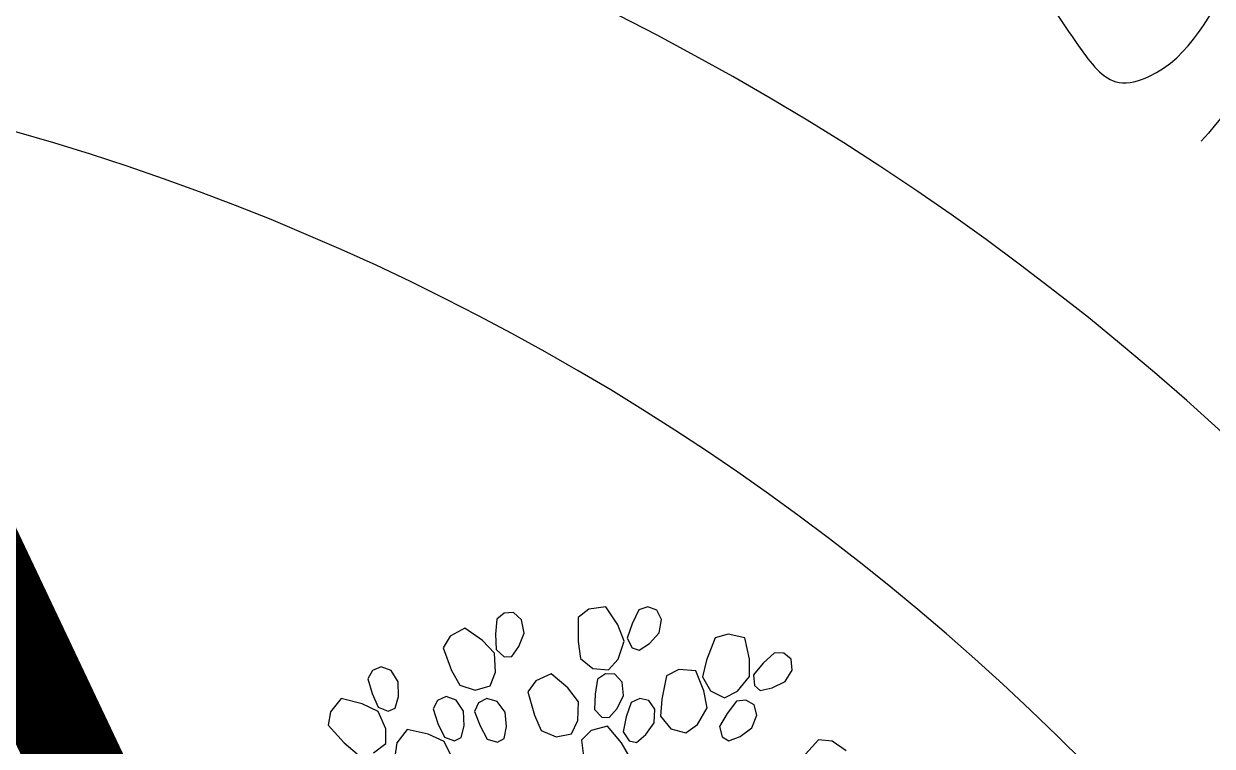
# Model space of a CAD drawing. Extents: x -809667 to 586099, y 3084146 to 3634412.
# Drawn here: x 381292.518 to 381294.759, y 3084300.846 to 3084302.208 of the extents above; entities that cross this region are included whole.
import ezdxf

# ---------------------------------------------------------------- set-up
doc = ezdxf.new("R2010")
doc.units = 0
doc.header["$LTSCALE"] = 0.5
doc.layers.get('0').update_dxf_attribs({"linetype": 'CONTINUOUS'})
doc.layers.add('WIRE-动力', color=2, linetype='CONTINUOUS')
doc.layers.add('文字', color=7, linetype='CONTINUOUS')

# ---------------------------------------------------------------- blocks, each defined once
blk = doc.blocks.new('紫薇')
at = {"color": 0}
for p, q in [((-70.17897964641452, 482.3090796833858), (-58.56272962223738, 485.6141877742484)), ((-58.56272962223738, 485.6141877742484), (-47.2853436646983, 481.2838832689449)), ((-76.82613555435091, 470.3658027416095), (-70.17897964641452, 482.3090796833858)), ((-74.51915320940316, 453.4312045825645), (-76.82613555435091, 470.3658027416095)), ((-47.2853436646983, 481.2838832689449), (-39.67039743904024, 463.3465304756537)), ((-21.42326032742858, 460.999291148968), (-5.144238645210862, 483.2220633896068)), ((-5.144238645210862, 483.2220633896068), (16.08761179354042, 479.2110519045964)), ((16.08761179354042, 479.2110519045964), (29.34938311949372, 467.9063562611118)), ((101.1993571445346, 461.4550648862496), (111.7120546940714, 470.1906092865393)), ((111.7120546940714, 470.1906092865393), (123.7378280051053, 469.0762572819367)), ((-183.8517322102562, 452.2471866318956), (-162.6046768249944, 456.1768588395789)), ((-162.6046768249944, 456.1768588395789), (-146.1547162607312, 450.4262484600767)), ((-39.67039743904024, 463.3465304756537), (-34.37870237790048, 444.7481514839455)), ((-30.7325297370553, 440.7595801567659), (-21.42326032742858, 460.999291148968)), ((29.34938311949372, 467.9063562611118), (27.99392400309443, 437.3647050680593)), ((97.23307165876031, 444.8306442396715), (101.1993571445346, 461.4550648862496)), ((123.7378280051053, 469.0762572819367), (132.6893908167258, 460.9645068934187)), ((132.6893908167258, 460.9645068934187), (133.310397490859, 441.4875876819715)), ((-191.0036765793338, 425.6444077426568), (-183.8517322102562, 452.2471866318956)), ((-146.1547162607312, 450.4262484600767), (-136.3857272807509, 421.4573585735634)), ((-62.91916915681213, 439.1406891262159), (-74.51915320940316, 453.4312045825645)), ((-50.31885999254882, 430.1607918394729), (-62.91916915681213, 439.1406891262159)), ((-34.37870237790048, 444.7481514839455), (-41.02585940342396, 432.8048784742132)), ((-24.11791147012264, 417.5116083836183), (-30.7325297370553, 440.7595801567659)), ((102.8874050360173, 427.31473786477), (97.23307165876031, 444.8306442396715)), ((133.310397490859, 441.4875876819715), (131.5262467656285, 422.2335350187495)), ((149.4774254681543, 432.7072259811684), (172.6849523801357, 447.5486830389127)), ((172.6849523801357, 447.5486830389127), (191.0341188209131, 436.1386971874163)), ((-246.0488934116438, 414.3645927300677), (-244.1650143852457, 427.9025964802131)), ((-244.1650143852457, 427.9025964802131), (-234.5271265814081, 435.1807915037498)), ((-234.5271265814081, 435.1807915037498), (-222.4469909407198, 435.2167645031586)), ((-222.4469909407198, 435.2167645031586), (-208.8665458466858, 421.2415170157328)), ((-192.3728848574683, 403.4085433175787), (-191.0036765793338, 425.6444077426568)), ((-41.02585940342396, 432.8048784742132), (-50.31885999254882, 430.1607918394729)), ((27.99392400309443, 437.3647050680593), (23.99261562619358, 416.1222386313602)), ((111.3929303539917, 414.3894763467833), (102.8874050360173, 427.31473786477)), ((133.4853633455932, 417.1971535412595), (149.4774254681543, 432.7072259811684)), ((191.0341188209131, 436.1386971874163), (199.3166252048686, 420.8066780688241)), ((-237.7802139855921, 399.4069283762947), (-246.0488934116438, 414.3645927300677)), ((-208.8665458466858, 421.2415170157328), (-197.2136777406558, 405.8106258353218)), ((-136.3857272807509, 421.4573585735634), (-132.4431722536683, 400.2039092322811)), ((-12.51792853605002, 403.2210968574509), (-24.11791147012264, 417.5116083836183)), ((23.99261562619358, 416.1222386313602), (7.390999815426767, 403.8596742236987)), ((121.0135495932773, 413.4979946883395), (111.3929303539917, 414.3894763467833)), ((131.5262467656285, 422.2335350187495), (121.0135495932773, 413.4979946883395)), ((131.2551751285791, 393.1295897485688), (133.4853633455932, 417.1971535412595)), ((199.3166252048686, 420.8066780688241), (187.0197802558541, 392.8170848013833)), ((-221.8012213809416, 390.2718171356246), (-237.7802139855921, 399.4069283762947)), ((-197.2136777406558, 405.8106258353218), (-199.0975592294708, 392.2726253448054)), ((-177.8068009559065, 384.1199309723452), (-192.3728848574683, 403.4085433175787)), ((-132.4431722536683, 400.2039092322811), (-143.493968761526, 382.772213104181)), ((7.390999815426767, 403.8596742236987), (-12.51792853605002, 403.2210968574509)), ((30.0329425772652, 383.1017059991136), (34.47020547743887, 399.6066592065617)), ((34.47020547743887, 399.6066592065617), (45.22697879001498, 408.0398302366957)), ((45.22697879001498, 408.0398302366957), (57.21621464099735, 406.5840734420344)), ((57.21621464099735, 406.5840734420344), (65.93356820382178, 398.2211362784728)), ((65.93356820382178, 398.2211362784728), (66.00065600778908, 378.7344349035993)), ((-206.8078699456528, 386.4500689702109), (-221.8012213809416, 390.2718171356246)), ((-199.0975592294708, 392.2726253448054), (-206.8078699456528, 386.4500689702109)), ((-161.8278108146042, 374.9848229931667), (-177.8068009559065, 384.1199309723452)), ((-143.493968761526, 382.772213104181), (-161.8278108146042, 374.9848229931667)), ((-105.2900863587856, 369.4774580737576), (-90.96337145101279, 393.006236047484)), ((-90.96337145101279, 393.006236047484), (-69.46700935531408, 390.8185196937993)), ((-69.46700935531408, 390.8185196937993), (-55.29041409119964, 380.6846720045432)), ((-55.29041409119964, 380.6846720045432), (-54.03914132341743, 350.1385749811307)), ((-19.81524376478046, 365.3720180271193), (-14.49844749178737, 381.6149998893961)), ((-14.49844749178737, 381.6149998893961), (-3.304517260752618, 389.4586260756478)), ((-3.304517260752618, 389.4586260756478), (8.589294435456395, 387.361426169984)), ((8.589294435456395, 387.361426169984), (16.84518652409315, 378.5426271026954)), ((16.84518652409315, 378.5426271026954), (15.86619715858251, 359.080417281948)), ((35.18706845212728, 365.4321432290599), (30.0329425772652, 383.1017059991136)), ((66.00065600778908, 378.7344349035993), (63.66989379748702, 359.538881114684)), ((81.91155225690454, 369.4980435194448), (105.5315966336057, 383.6737853558734)), ((105.5315966336057, 383.6737853558734), (123.5489974981174, 371.7468011481687)), ((136.9095088820904, 375.613687443547), (131.2551751285791, 393.1295897485688)), ((187.0197802558541, 392.8170848013833), (175.615007343702, 374.454514070414)), ((-339.3020910555497, 358.8073815116659), (-320.9093632884324, 370.1470134044066)), ((-320.9093632884324, 370.1470134044066), (-303.4928718125448, 370.727140086703)), ((-303.4928718125448, 370.727140086703), (-283.9187908293679, 347.2434206074104)), ((-173.3748178826645, 354.7665502494201), (-167.7692581275478, 367.2326741693541)), ((-167.7692581275478, 367.2326741693541), (-156.4767930861562, 371.5153412586078)), ((-156.4767930861562, 371.5153412586078), (-144.8715091599151, 368.1614843541756)), ((-144.8715091599151, 368.1614843541756), (-135.7561841830611, 350.9380444576964)), ((-112.8413196848705, 348.5182769531384), (-105.2900863587856, 369.4774580737576)), ((-15.61699080653489, 347.45127211418), (-19.81524376478046, 365.3720180271193)), ((43.32173170894384, 352.2703196471557), (35.18706845212728, 365.4321432290599)), ((65.48505007382482, 354.4488434074447), (81.91155225690454, 369.4980435194448)), ((123.5489974981174, 371.7468011481687), (131.3923153551295, 356.1855323286727)), ((155.7047124383971, 369.0172086553648), (136.9095088820904, 375.613687443547)), ((-336.3610483948141, 331.4174486706033), (-339.3020910555497, 358.8073815116659)), ((-169.6335848467425, 338.0900410888717), (-173.3748178826645, 354.7665502494201)), ((-135.7561841830611, 350.9380444576964), (-128.8993529807776, 332.8580664815381)), ((-104.2702814061195, 325.9183063944802), (-112.8413196848705, 348.5182769531384)), ((-54.03914132341743, 350.1385749811307), (-56.21628547739238, 328.6324620740488)), ((15.86619715858251, 359.080417281948), (12.50844241119921, 340.0376438284293)), ((52.91312097758055, 351.1057141413912), (43.32173170894384, 352.2703196471557)), ((63.66989379748702, 359.538881114684), (52.91312097758055, 351.1057141413912)), ((62.57159755751491, 330.4544032001868), (65.48505007382482, 354.4488434074447)), ((-283.9187908293679, 347.2434206074104), (-272.5648363009095, 328.8493844652548)), ((-268.6222744490951, 311.4477989887819), (-266.8709667399526, 338.9394536176696)), ((-266.8709667399526, 338.9394536176696), (-246.8202009098604, 346.9921845709905)), ((-246.8202009098604, 346.9921845709905), (-229.5580153660849, 344.607300392352)), ((-229.5580153660849, 344.607300392352), (-214.2545892521739, 318.1415701722726)), ((-156.858377774246, 324.8396619902924), (-169.6335848467425, 338.0900410888717)), ((-8.200537050142884, 333.8717816965654), (-15.61699080653489, 347.45127211418)), ((1.314512889832258, 332.1940216692165), (-8.200537050142884, 333.8717816965654)), ((12.50844241119921, 340.0376438284293), (1.314512889832258, 332.1940216692165)), ((-386.7482714392245, 314.3190567130223), (-380.3903960091993, 324.5873781023547)), ((-380.3903960091993, 324.5873781023547), (-369.1389999436215, 328.9847702505067)), ((-369.1389999436215, 328.9847702505067), (-351.4271703427657, 320.8590626837686)), ((-351.4271703427657, 320.8590626837686), (-334.9869135990739, 310.6796866720542)), ((-329.6052763769403, 310.1885075187311), (-336.3610483948141, 331.4174486706033)), ((-272.5648363009095, 328.8493844652548), (-276.57234220393, 308.6028037695214)), ((-214.2545892521739, 318.1415701722726), (-206.1879656529054, 298.0870835715905)), ((-201.9994309814647, 308.6403807112947), (-198.4661686588079, 321.8442666204646)), ((-198.4661686588079, 321.8442666204646), (-188.0069261863828, 327.8829130781814)), ((-188.0069261863828, 327.8829130781814), (-176.0139311570674, 326.4341062000021)), ((-176.0139311570674, 326.4341062000021), (-164.2538131903857, 310.8959062816575)), ((-143.5388867715374, 316.9658125033602), (-156.858377774246, 324.8396619902924)), ((-134.5049141841009, 320.3919463837519), (-143.5388867715374, 316.9658125033602)), ((-128.8993529807776, 332.8580664815381), (-134.5049141841009, 320.3919463837519)), ((-91.49507578276098, 312.6679311161861), (-104.2702814061195, 325.9183063944802)), ((-56.21628547739238, 328.6324620740488), (-71.71291931346059, 315.0002035247162)), ((-383.6144452830777, 301.0147085757926), (-386.7482714392245, 314.3190567130223)), ((-334.9869135990739, 310.6796866720542), (-331.8530909176916, 297.3753406861797)), ((-309.0549571858719, 297.464288582094), (-329.6052763769403, 310.1885075187311)), ((-276.57234220393, 308.6028037695214), (-290.855010997504, 294.7183311013505)), ((-265.5683423643932, 289.3801326686516), (-268.6222744490951, 311.4477989887819)), ((-195.6315457364544, 292.7799639487639), (-201.9994309814647, 308.6403807112947)), ((-164.2538131903857, 310.8959062816575), (-154.5855437256396, 294.149972348474)), ((-148.4023359529674, 281.669319187291), (-138.0354296527803, 307.1915723523125)), ((-138.0354296527803, 307.1915723523125), (-116.4665054176003, 308.4804453300312)), ((-116.4665054176003, 308.4804453300312), (-100.8479098500684, 300.751914110966)), ((-71.71291931346059, 315.0002035247162), (-91.49507578276098, 312.6679311161861)), ((-370.5007997509092, 290.0540934810415), (-383.6144452830777, 301.0147085757926)), ((-352.3008500877768, 287.3081338508055), (-370.5007997509092, 290.0540934810415)), ((-336.939391573891, 289.1606830721721), (-352.3008500877768, 287.3081338508055)), ((-331.8530909176916, 297.3753406861797), (-336.939391573891, 289.1606830721721)), ((-290.855010997504, 294.7183311013505), (-309.0549571858719, 297.464288582094)), ((-247.476334867999, 273.3520126538351), (-265.5683423643932, 289.3801326686516)), ((-206.1879656529054, 298.0870835715905), (-213.5743270264938, 278.8146732645109)), ((-180.8962639570236, 281.7504611080512), (-195.6315457364544, 292.7799639487639)), ((-154.5855437256396, 294.149972348474), (-158.1188080925494, 280.9460899783298)), ((-100.8479098500684, 300.751914110966), (-94.71290218830109, 270.8020992884412)), ((-323.59782031551, 274.1657094759867), (-315.5890937345102, 283.2056930316612)), ((-322.7680003270507, 260.5224714251235), (-323.59782031551, 274.1657094759867)), ((-315.5890937345102, 283.2056930316612), (-303.7545101335272, 285.6292445855215)), ((-303.7545101335272, 285.6292445855215), (-287.679159084335, 274.6147486837581)), ((-287.679159084335, 274.6147486837581), (-273.2055518645793, 261.7922515878454)), ((-230.0066956402734, 267.5563221024349), (-247.476334867999, 273.3520126538351)), ((-213.5743270264938, 278.8146732645109), (-230.0066956402734, 267.5563221024349)), ((-166.4862025836483, 276.1151725174859), (-180.8962639570236, 281.7504611080512)), ((-158.1188080925494, 280.9460899783298), (-166.4862025836483, 276.1151725174859)), ((-152.4936937009916, 259.7702509472147), (-148.4023359529674, 281.669319187291)), ((-311.7053427565843, 247.4947935873643), (-322.7680003270507, 260.5224714251235)), ((-273.2055518645793, 261.7922515878454), (-272.3757349345833, 248.1490162471309)), ((-294.2357004685327, 241.6991003258154), (-311.7053427565843, 247.4947935873643)), ((-272.3757349345833, 248.1490162471309), (-278.7827165927738, 240.9170289607719)), ((-278.7827165927738, 240.9170289607719), (-294.2357004685327, 241.6991003258154)), ((-416.6619458459318, 181.7057877657935), (-403.6075854990631, 198.923899221234)), ((-403.6075854990631, 198.923899221234), (-387.5767567930743, 205.7564136413857)), ((-387.5767567930743, 205.7564136413857), (-360.841171907261, 190.9294710131362))]:
    blk.add_line(p, q, dxfattribs=at)
blk = doc.blocks.new('白玉兰')
at = {"color": 0}
for centre, radius, start, end in [((-1260.543106649416, 1665.04424011681), 2054.436969142469, 309.3934487428375, 347.165473066496), ((-713.1747613983423, 1844.303140991105), 1941.008004394068, 291.8213729138801, 332.6345935377826), ((-478.2465186339066, 2077.499246371647), 2115.177431222713, 283.299329363915, 320.8528368306366), ((-4728.677499721871, -6984.163731985988), 8428.800225628118, 56.18789504514651, 65.27900009655995), ((-1147.914666068853, -2037.045159162285), 2310.340085232949, 61.62499586422099, 95.14910798997346), ((-559.1015523172643, -2135.371121179575), 2213.765459614914, 76.70325281888358, 111.4017877156133), ((4370.849634478222, -555.8800744053742), 4391.807728989824, 172.1708043505121, 190.6676665360328), ((2826.911297254152, 106.6785127396861), 2820.769034153283, 182.2543551912183, 209.8868310126782), ((2146.318436354286, 475.286967765277), 2184.99787424256, 193.3062933460327, 228.4107212309379)]:
    blk.add_arc(centre, radius, start, end, dxfattribs=at)
for points, knots in [([(-33.31728536344212, 16.41129157293381), (-232.8572988122171, 72.70943728899513), (-341.9465235469801, 561.9784466774765), (-1253.820085271353, 922.4689629220179), (-424.5781894604535, 1375.209177528225), (-32.91174000276635, 1391.889202556478), (376.2996676812696, 1385.96545713531), (477.0429308789247, 1090.937567967268), (236.323708688166, 716.2549776247836), (184.6772802031875, 276.9341030710345), (29.24227452098528, 66.95370440082388), (-7.269961126261251, 17.6285619472319)], [0, 0, 0, 0, 621.9897777325905, 1340.944544689167, 1869.00773648237, 2592.427455250393, 2798.699245008808, 2915.827596291486, 3435.261502325501, 4029.771289699414, 4212.300518078558, 4212.300518078558, 4212.300518078558, 4212.300518078558]), ([(8.325399776109634, 30.7103866028765), (154.8794083743664, 177.3651538015591), (635.1320983652398, 33.69199605074982), (1394.943093927424, 653.4936222972344), (1385.193232676331, -291.2395484420582), (1208.525990752021, -641.195997870285), (1003.566114141248, -995.4282887729606), (696.9051017505603, -939.3062436742379), (487.4412742230595, -546.2951848029595), (129.2553165199729, -286.7320824588794), (21.89087742279434, -48.56263430386944), (-3.329411168229626, 7.384216129516972)], [0, 0, 0, 0, 621.9897777334122, 1340.944544689677, 1869.007736482769, 2592.42745525112, 2798.699245009221, 2915.82759629158, 3435.261502326125, 4029.771289699878, 4212.300518079091, 4212.300518079091, 4212.300518079091, 4212.300518079091]), ([(36.07922000706117, -22.25836413286834), (98.56520609607709, -219.9480191999705), (-250.4981259831018, -579.7249121478327), (-51.21584084304766, -1539.804792004534), (-884.8660152237956, -1095.233975996888), (-1113.822400945811, -777.0205188589447), (-1333.517378600564, -431.7334155220154), (-1142.226765147972, -185.5656644431879), (-696.9036874418449, -181.0774686735423), (-301.3493495159208, 16.929981038985), (-40.50968283052121, 2.28494431542634), (20.76248256385247, -1.155226896779823)], [0, 0, 0, 0, 621.9897777315947, 1340.944544689273, 1869.007736482604, 2592.427455251619, 2798.699245009555, 2915.827596291991, 3435.261502326409, 4029.771289699182, 4212.300518079698, 4212.300518079698, 4212.300518079698, 4212.300518079698])]:
    blk.add_open_spline(points, degree=3, knots=knots, dxfattribs=at)
blk = doc.blocks.new('123213')
at = {"layer": '文字', "color": 8, "linetype": 'Continuous'}
for points in [[(381889.9904124757, 3087161.011141139, 0.266364160668824), (381886.247561204, 3087164.325965094, 0.266364160668824)], [(381889.4307477696, 3087160.792865206, 0.2552337273009835), (381886.1418449125, 3087163.728333791, 0.2552337273009835)]]:
    blk.add_lwpolyline(points, format="xyb", dxfattribs=at)
for name, p, xscale, yscale, zscale, rotation in [('白玉兰', (381888.866731119, 3087164.289774716), -0.0004880798049271107, 0.0004880798049271107, 0.04880798235096967, 124.6526560546043), ('紫薇', (381887.4180784743, 3087162.056918658), -0.00148055020779717, 0.00148055020779717, 0.00148055020779717, 18.39408185160881)]:
    blk.add_blockref(name, p, dxfattribs=dict(at, xscale=xscale, yscale=yscale, zscale=zscale, rotation=rotation))

msp = doc.modelspace()

# ---------------------------------------------------------------- linework, layer by layer
at = {"layer": 'WIRE-动力', "linetype": 'Continuous', "const_width": 0.175}
msp.add_lwpolyline([(381294.2727876258, 3084306.883830611), (381290.5727784445, 3084305.132704051), (381302.323927463, 3084280.303339755)], dxfattribs=at)

# ---------------------------------------------------------------- block references
at = {"layer": '文字', "color": 8}
msp.add_blockref('123213', (-593.8496636126656, -2861.669633126352), dxfattribs=at)

doc.saveas('drawing.dxf')
